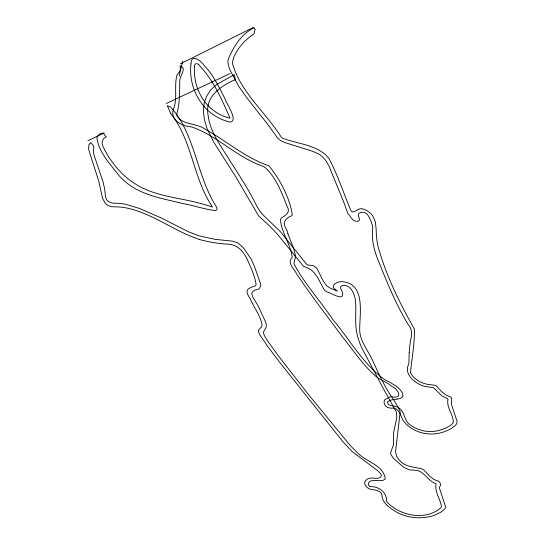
<?xml version="1.0" encoding="UTF-8"?>
<svg xmlns="http://www.w3.org/2000/svg" width="545" height="545" viewBox="0 0 545 545"><rect width="100%" height="100%" fill="white"/><g stroke="black" fill="none" stroke-linecap="round" stroke-linejoin="round"><path stroke-width="0.82" d="M409.213 352.547L408.852 362.984A18.203 13.026 18.6 0 1 408.805 364.006C403.654 373.427 413.485 381.902 421.455 385.308A17.699 12.562 16.1 0 0 424.862 386.459L432.771 387.57A3.747 2.616 15.9 0 1 433.745 387.945L441.927 395.895L447.697 398.776A1.369 0.947 15 0 1 448.044 399.104C445.967 407.422 453.638 414.404 453.276 422.518A6.302 4.251 15.1 0 1 452.881 423.267L450.599 425.379L445.892 428.029A45.487 31.331 16.8 0 1 439.856 430.155C430.06 433.112 419.166 431.19 410.835 425.325C405.003 422.177 405.03 415.147 401.604 410.351A10.219 6.901 18.2 0 0 399.526 408.539C396.583 404.628 388.408 407.476 387.441 402.285A3.277 2.235 18.4 0 1 387.788 401.563L390.724 400.166A27.161 18.271 17.5 0 1 397.046 399.117M179.155 76.137L182.725 61.238M89.148 144.282L88.597 147.382A16.466 11.69 43 0 0 88.678 149.528L98.808 181.369L102.63 198.687L105.458 203.421A7.937 5.518 39.8 0 0 107.971 205.37L110.962 206.555L114.307 206.889A54.078 37.033 36.3 0 1 123.19 207.386C151.06 211.828 173.296 231.128 199.722 239.534M89.305 144.057L90.688 142.667A3.338 2.35 43.7 0 1 91.015 142.913L93.256 145.488A5.287 3.72 43.6 0 1 93.835 146.85L93.474 151.871L93.869 154.617L102.957 181.519L104.592 188.522L105.526 197.133L106.861 200.049A5.178 3.604 39.9 0 0 108.578 201.67L112.583 203.128L120.098 203.414L125.677 204.259L139.67 208.537L161.994 218.3L188.25 231.714L199.123 235.869L214.962 239.344L232.858 241.176L238.185 243.043L243.71 248.207L251.075 258.97L254.44 266.376L260.585 283.918A8.768 6.39 29.6 0 1 260.653 286.071L259.168 288.673A6.738 4.912 29.5 0 1 257.662 289.443L254.692 290.253L252.553 291.732A6.172 4.462 28.8 0 0 251.838 293.687L252.594 296.8L257.805 305.275L265.408 321.564A13.768 9.667 28 0 1 266.307 324.677L266.049 327.647L263.671 331.558A7.058 4.946 26.7 0 0 263.528 333.022L264.359 335.618L267.588 340.932L278.12 355.524L308.511 394.6L347.962 442.792A79.114 52.906 17.1 0 0 356.212 451.389C364.339 461.615 383.953 464.51 385.22 479.041C381.759 482.393 375.893 479.416 371.526 480.84A6.778 4.176 18.9 0 0 369.919 481.439C366.914 483.02 368.427 487.244 371.765 486.651C379.981 487.026 386.861 492.864 386.589 501.209A8.577 5.212 18 0 0 387.182 502.197C400.357 516.156 425.931 521 440.966 507.674A10.525 6.417 16.3 0 0 441.416 506.019C440.013 498.702 434.665 492.012 435.993 484.192A2.112 1.322 16.1 0 0 435.693 483.694C429.371 481.262 425.918 474.981 420.195 471.636A9.681 6.09 16.9 0 0 416.755 470.403L409.336 469.872L403.995 467.44A15.09 9.667 17.1 0 1 402.387 466.213L393.442 458.325L390.942 454.619A10.478 6.744 17.7 0 1 390.608 452.772L393.435 444.87L393.483 433.18L396.849 417.402L396.297 411.809L383.087 388.163L361.948 348.18A94.844 70.366 14.6 0 1 358.406 338.949C353.998 326.482 356.553 313.259 355.524 300.438C354.393 294.436 351.627 285.723 344.27 285.396A8.788 6.656 23 0 0 341.947 285.716C338.459 286.861 342.069 290.213 342.437 292.311A13.666 10.287 24.3 0 1 342.662 293.81C343.309 301.508 330.277 292.181 326.986 292.004A10.239 7.759 24.3 0 1 324.03 289.511L317.251 276.846L312.953 271.485A15.723 11.833 26.6 0 0 308.232 268.269L303.449 266.246L277.541 234.336L269.434 225.732L258.712 216.099L236.258 177.588L213.606 141.938L206.957 128.382L204.395 119.662L203.414 111.337L204.089 103.516L206.501 96.336L210.738 89.925L216.869 84.434L234.146 74.699A10.587 8.781 46.7 0 0 235.154 77.983A9.272 7.671 46.1 0 0 235.236 79.72M180.531 63.785L253.663 27.25M235.249 79.72C220.425 86.015 204.586 96.812 208.129 115.506C210.247 132.687 221.399 146.639 230.106 160.993C239.201 175.204 248.5 189.353 256 204.498A45.276 36.44 31.8 0 0 262.322 214.158L280.546 231.85L306.712 264.38L307.816 265.027L313.034 265.558L316.802 268.086L323.24 281.036L326.591 285.798L330.454 288.25L337.273 290.955C332.934 288.366 330.822 285.246 337.416 282.474A12.044 9.129 23.2 0 1 341.415 281.615C366.049 283.046 359.591 313.436 359.68 329.875C359.802 339.467 365.763 347.54 370.184 355.613C374.803 364.455 378.305 373.856 383.278 382.536C387.877 392.584 395.438 401.113 400.037 411.073A9.013 6.097 18.3 0 1 400.119 412.545L395.52 451.778L396.562 456.083A19.981 12.903 16.9 0 0 399.41 460.198C404.969 467.01 413.934 466.84 421.66 468.809A7.855 4.966 16.8 0 1 423.724 469.885L429.589 476.16L433.575 479.184A13.618 8.645 15.7 0 0 436.129 480.411C439.413 480.785 442.118 484.205 439.563 487.053A8.788 5.47 15.4 0 0 439.427 488.102L445.429 506.298L445.163 508.185A11.493 7.01 16.2 0 1 444.645 509.044L441.103 512.068L434.726 515.175A46.734 28.953 17.4 0 1 427.069 517.103C416.101 518.86 404.41 517.096 394.927 511.128A37.694 23.169 17 0 1 389.709 507.518C385.342 504.384 381.929 499.867 381.8 494.369C380.771 491.113 376.902 490.514 374.054 489.757C368.338 490.262 360.558 483.722 367.235 479.178A9.231 5.695 18.9 0 1 368.679 478.551C372.521 476.671 379.763 480.744 381.398 475.574A6.043 3.774 18.9 0 0 381.037 474.177L378.189 471.078L352.288 451.689L342.676 441.416L280.014 362.732L267.479 346.102L260.06 335.182L258.555 332.13L258.664 329.902L261.402 326.911A8.747 6.145 28 0 0 262.022 325.331C260.864 315.712 253.759 307.591 250.209 298.646C244.167 290.035 247.028 288.652 255.285 285.88A6.118 4.455 29.8 0 0 256.082 284.517C254.767 275.293 250.237 266.205 246.456 257.594A44.397 31.93 32.6 0 0 244.024 253.752C240.495 248.275 234.514 244.344 227.899 244.18A145.774 114.614 43.2 0 1 199.722 239.602M166.232 103.509L230.14 73.5M87.874 140.76L104.299 133M397.039 399.09L400.037 398.552L402.012 397.448A6.063 4.183 18 0 0 402.932 395.854L402.482 393.081L400.371 390.016A26.834 18.367 19.1 0 0 396.903 386.684L390.86 382.849A42.592 30.704 17.6 0 1 384.484 379.415C363.011 364.087 350.088 339.985 333.308 320.14C320.814 301.651 305.629 285.042 294.845 265.429A8.89 6.785 27.4 0 1 294.375 264.584L293.987 263.065L295.356 257.506L295.077 253.895L293.496 248.404L287.855 233.485M170.612 113.36C192.385 140.46 192.971 178.481 212.543 207.025A182.248 121.283 29.7 0 0 204.722 204.647C180.729 197.256 154.044 197.215 132.851 182.289A59.071 44.05 42.6 0 1 121.412 172.854C113.782 164.937 107.106 155.856 102.733 145.726C101.002 142.293 102.739 138.144 106.336 136.856A10.205 7.371 44.3 0 1 103.305 132.891L99.687 134.036L97.862 135.623A9.463 6.765 43.7 0 0 96.935 137.769C98.734 152.402 110.349 164.222 119.021 175.572A44.37 32.652 41.8 0 0 124.887 181.383C140.951 195.437 162.812 198.496 182.773 203.544C193.529 205.417 204.028 209.157 214.846 210.534C216.924 210.772 217.666 208.401 216.501 206.936C196.391 176.049 195.805 135.112 170.783 107.202A6.792 5.205 44.8 0 0 168.657 106.146L167.349 105.853A10.403 7.923 45.2 0 1 168.616 108.659A10.335 7.875 45 0 1 169.781 111.371A10.464 7.971 44.8 0 1 170.496 113.162L170.585 113.312M287.876 233.485A24.907 19.095 31.4 0 0 285.682 227.824C281.608 222.271 286.718 217.523 291.718 215.779A4.571 3.617 31.1 0 0 292.297 214.71C289.463 197.181 280.28 179.973 269.216 166.143A6.39 5.137 35.8 0 0 268.072 165.442C244.991 157.546 226.556 140.992 205.451 129.424C197.249 122.85 180.845 125.268 176.621 114.743C179.83 103.727 179.673 92.16 179.727 80.742C179.945 76.463 183.474 72.894 183.263 68.65A2.623 2.064 48.5 0 0 182.929 67.866L182.091 66.878A3.488 2.745 48.5 0 0 180.048 65.877A8.434 6.595 48.8 0 1 180.306 68.752L180.259 69.242A11.425 8.918 48.9 0 1 179.06 72.512L177.139 74.59C173.678 86.001 178.011 98.447 173.283 109.613C170.081 120.622 182.643 126.297 191.574 126.91C217.646 135.8 236.946 157.587 263.146 166.334A17.202 13.659 35.6 0 1 265.797 168.139C276.39 178.263 281.765 192.658 286.936 206.065C290.982 212.53 285.989 214.982 281.309 218.02A8.556 6.71 30.5 0 0 280.477 219.982C281.636 232.872 290.866 244.8 292.222 257.506C286.541 262.601 294.28 268.992 296.514 273.651C310.779 295.192 326.707 315.555 342.049 336.32C352.417 349.113 361.546 363.086 373.659 374.34C378.741 379.702 386.235 381.425 391.644 386.262C398.633 389.287 403.436 399.417 391.542 396.685A11.704 7.977 18.1 0 0 389.375 397.148L384.988 399.642A6.806 4.646 18.4 0 0 384.314 400.657C383.108 404.104 386.044 407.578 389.491 407.926A9.49 6.486 18.4 0 0 390.997 408.185C398.974 406.911 400.48 415.317 403.089 420.549C412.538 433.071 430.209 437.131 444.625 431.606A41.577 28.497 16.5 0 0 451.56 428.302C453.835 426.626 457.507 424.678 457.071 421.292A6.724 4.544 14.9 0 0 456.683 420.161L451.791 405.446L451.396 402.476L451.676 398.293L450.647 396.937L448.528 396.099A13.482 9.456 14.5 0 1 445.647 394.75L441.879 391.848L436.157 385.717A3.924 2.745 15.7 0 0 435.128 385.247L430.209 384.702A20.199 14.408 16 0 1 411.141 373.925A7.575 5.375 16.8 0 1 410.508 372.46C411.856 358.194 414.697 343.479 414.459 329.125C399.546 302.993 386.071 275.504 378.012 246.395A119.253 97.31 9.2 0 1 376.193 229.799L375.376 221.835L372.95 216.249A16.595 13.502 24.4 0 0 370.293 213.129L366.696 210.404L362.561 208.837A7.426 6.084 24.3 0 0 360.109 208.824C356.886 209.205 352.145 215.159 350.455 209.525C343.404 192.651 337.716 175.034 329.16 158.888A23.817 19.756 32.5 0 0 325.154 154.398C313.273 144.384 296.902 143.635 282.848 138.328A7.003 5.845 38 0 1 281.377 137.34C266.008 112.679 241.21 92.95 232.729 64.426A15.873 13.237 47.8 0 1 232.708 61.299L233.621 57.463L235.862 52.906A79.441 68.377 41 0 1 248.772 37.687L254.059 33.695A7.303 6.206 51.5 0 1 254.433 32.359A7.276 6.193 51.8 0 1 255.244 29.546A10.001 8.522 53.1 0 1 254.174 27.706C241.755 33.627 234.084 45.889 228.73 58.097A11.132 9.217 48.2 0 0 227.912 61.49L228.266 65.08L229.97 70.012L238.635 86.178L247.471 98.645L269.053 126.018L277.473 137.974L280.682 140.603L284.292 142.368L312.578 151.278L318.88 154.112A20.124 16.691 32.6 0 1 322.681 157.014L325.767 160.502L328.928 165.953L343.616 201.779L347.696 213.177L352.465 219.397L354.189 220.773A3.481 2.834 24.9 0 0 355.442 221.168C364.108 222.251 355.061 214.444 360.102 212.632A5.825 4.769 24.2 0 1 360.749 212.421A6.118 5 24.2 0 1 361.682 212.257A5.954 4.871 24.2 0 1 364.067 212.468L365.184 212.87A6.377 5.218 24.2 0 1 367.507 214.498C370.096 218.456 372.031 223.069 372.814 227.762C371.172 239.698 374.347 251.558 379.068 262.479C387.488 283.536 396.154 304.621 407.912 324.077C411.741 328.165 412.299 333.847 410.835 338.997A279.169 190.096 1.6 0 0 409.227 352.547M194.585 66.688C192.726 89.571 206.773 113.026 229.997 118.129C221.951 99.721 213.769 80.81 199.858 65.952C198.394 62.968 193.87 62.477 194.585 66.688M190.975 63.867C187.896 89.646 204.116 116.385 230.133 122.066C238.962 121.167 225.848 102.705 224.949 98.645C218.906 87.077 213.504 74.965 204.164 65.57C201.323 60.856 191.125 52.967 190.975 63.867"/></g></svg>
